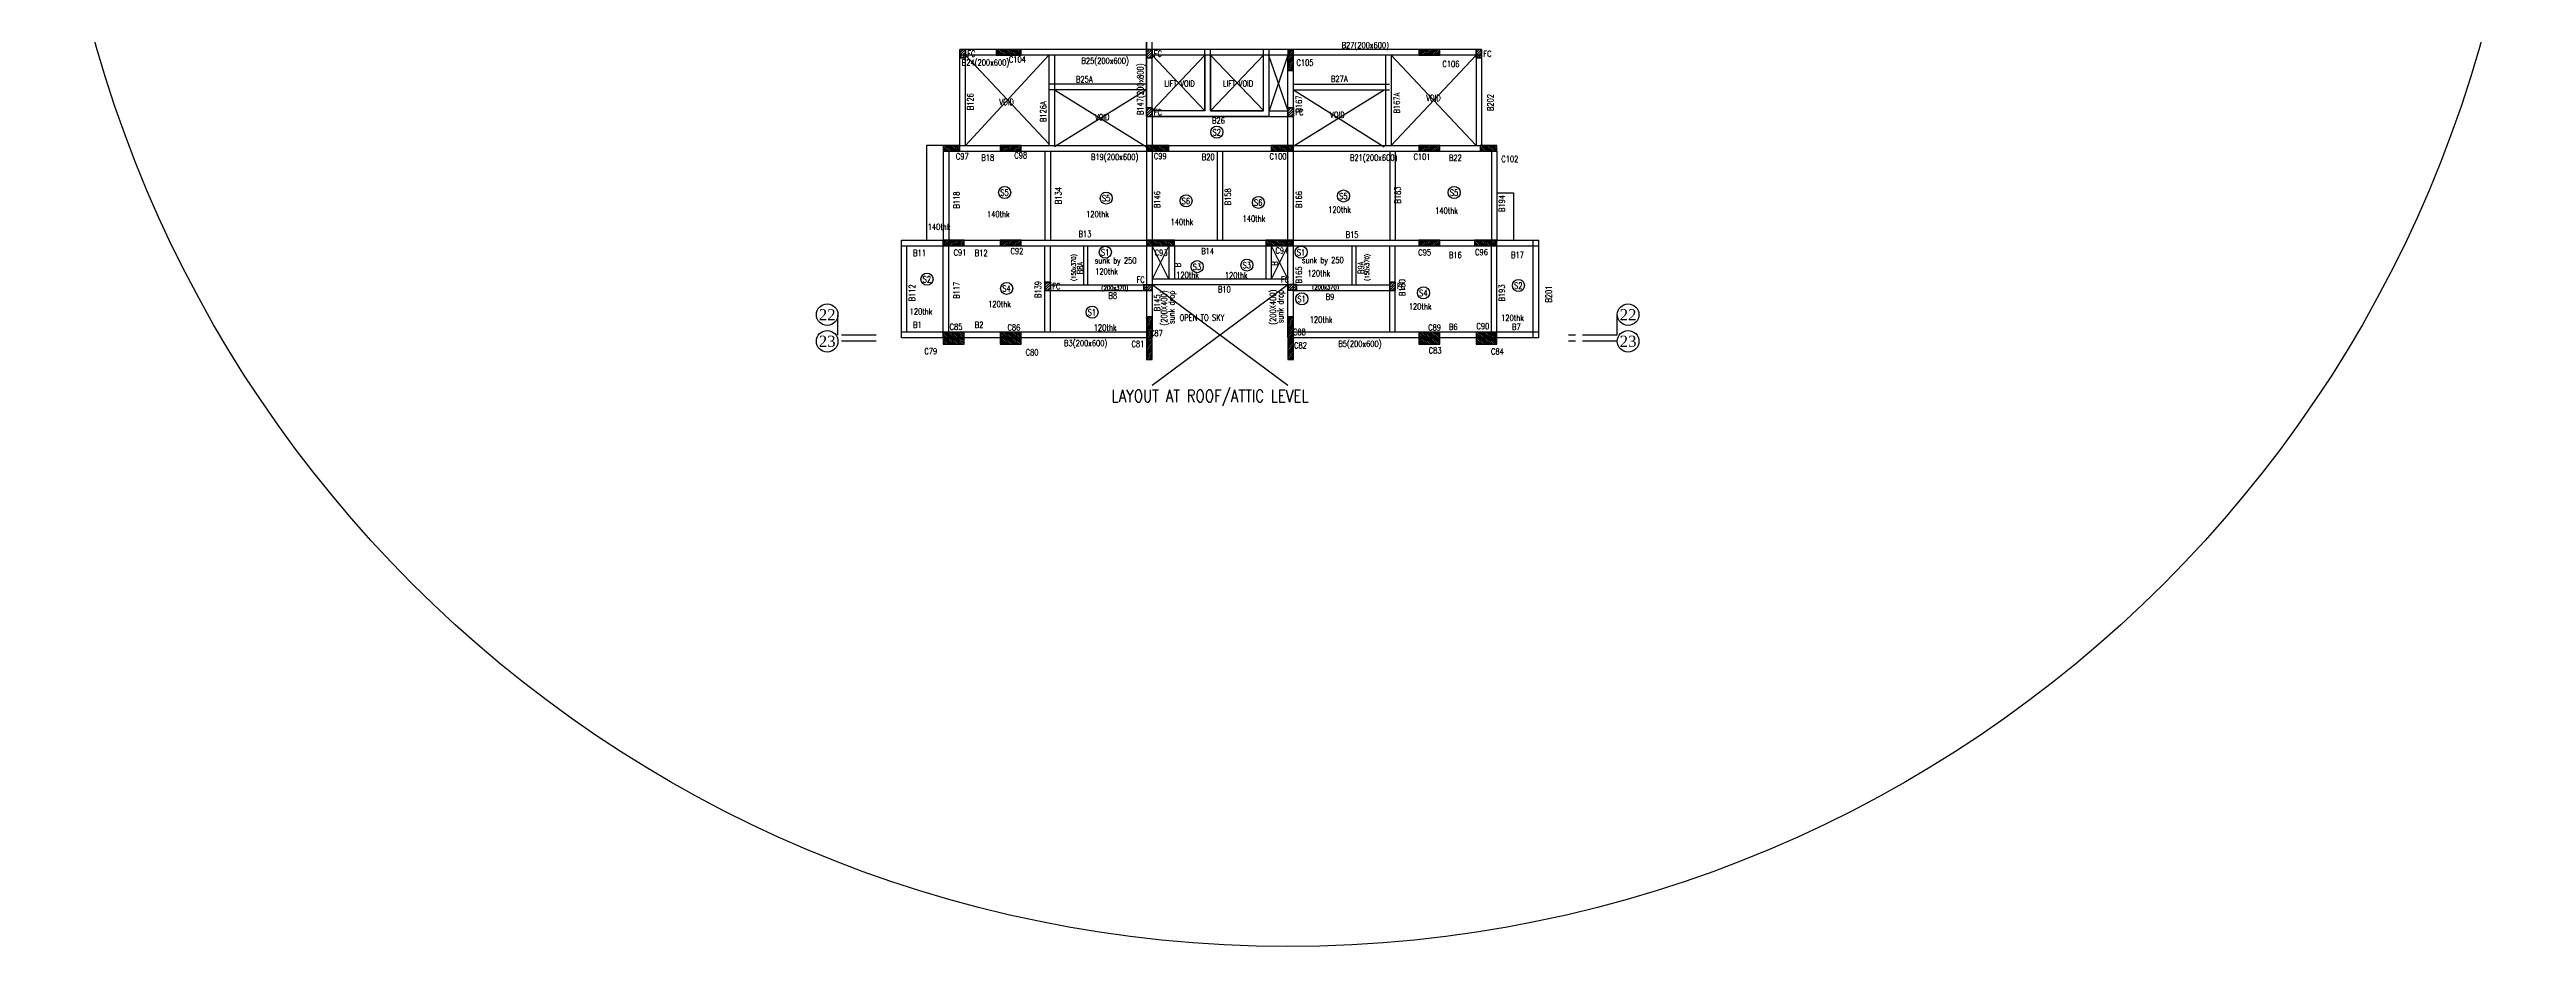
# Model space of a CAD drawing. Extents: x 461 to 37421, y -8279 to -202.
# Drawn here: x 36951.3 to 37040.2, y -8279.3 to -8247.1 of the extents above; entities that cross this region are included whole.
import ezdxf
from ezdxf.enums import TextEntityAlignment as Align

# ---------------------------------------------------------------- set-up
doc = ezdxf.new("R2010")
doc.units = 0
doc.header["$MEASUREMENT"] = 0
doc.linetypes.add('CENTER', pattern=[2, 1.25, -0.25, 0.25, -0.25])
for name, color, linetype in [('CEN', 60, 'CENTER'), ('COLNO', 4, 'Continuous'), ('DIM', 253, 'Continuous'), ('FLAT NOS', 4, 'Continuous'), ('gridtxt', 12, 'Continuous'), ('K-col', 1, 'Continuous'), ('WAL', 5, 'Continuous')]:
    doc.layers.add(name, color=color, linetype=linetype)
doc.layers.add('k-beam', color=6, linetype='Continuous', lineweight=30)
doc.styles.add('RS', font='ROMANS.shx', dxfattribs={"width": 0.85})
doc.styles.add('TR', font='times.ttf')

# ---------------------------------------------------------------- blocks, each defined once
blk = doc.blocks.new('fsdfsdf')
h = blk.add_hatch()
h.set_pattern_fill('ANSI31', color=1, scale=0.5)
h.set_pattern_definition([(45, (-6.70006, -22.699994), (-0.04419417382, 0.04419417382), [])])
h.paths.add_polyline_path([(37094.554, -7970.811), (37094.354, -7970.811), (37094.354, -7971.111), (37094.554, -7971.111)])
h = blk.add_hatch()
h.set_pattern_fill('ANSI31', color=1, scale=0.5)
h.set_pattern_definition([(45, (0, -22.699994), (-0.04419417382, 0.04419417382), [])])
h.paths.add_polyline_path([(37101.254, -7970.811), (37101.054, -7970.811), (37101.054, -7971.111), (37101.254, -7971.111)])
h = blk.add_hatch()
h.set_pattern_fill('ANSI31', color=1, scale=0.5)
h.set_pattern_definition([(45, (11.83, -22.70213), (-0.04419417382, 0.04419417382), [])])
h.paths.add_polyline_path([(37113.084, -7970.813), (37112.884, -7970.813), (37112.884, -7971.113), (37113.084, -7971.113)])
h = blk.add_hatch()
h.set_pattern_fill('ANSI31', color=1, scale=0.5)
h.set_pattern_definition([(45, (0, -24.799994), (-0.04419417382, 0.04419417382), [])])
h.paths.add_polyline_path([(37101.254, -7972.911), (37101.054, -7972.911), (37101.054, -7973.211), (37101.254, -7973.211)])
h = blk.add_hatch()
h.set_pattern_fill('ANSI31', color=1, scale=0.5)
h.set_pattern_definition([(45, (5.08, -24.799994), (-0.04419417382, 0.04419417382), [])])
h.paths.add_polyline_path([(37106.334, -7972.911), (37106.134, -7972.911), (37106.134, -7973.211), (37106.334, -7973.211)])
h = blk.add_hatch()
h.set_pattern_fill('ANSI31', color=1, scale=0.5)
h.set_pattern_definition([(45, (-3.648144, -31.049994), (-0.04419417382, 0.04419417382), [])])
h.paths.add_polyline_path([(37097.606, -7979.161), (37097.406, -7979.161), (37097.406, -7979.461), (37097.606, -7979.461)])
h = blk.add_hatch()
h.set_pattern_fill('ANSI31', color=1, scale=0.5)
h.set_pattern_definition([(45, (-8e-10, -22.6), (-0.04419417382, 0.04419417382), [])])
h.paths.add_polyline_path([(37101.254, -7979.261), (37101.054, -7979.261), (37101.054, -7979.461), (37101.254, -7979.461)])
h.paths.add_polyline_path([(37101.054, -7979.261), (37100.954, -7979.261), (37100.954, -7979.461), (37101.054, -7979.461)])
h = blk.add_hatch()
h.set_pattern_fill('ANSI31', color=1, scale=0.5)
h.set_pattern_definition([(45, (5.181856, -22.592216), (-0.04419417382, 0.04419417382), [])])
h.paths.add_polyline_path([(37106.436, -7979.253), (37106.236, -7979.253), (37106.236, -7979.453), (37106.436, -7979.453)])
h.paths.add_polyline_path([(37106.236, -7979.253), (37106.136, -7979.253), (37106.136, -7979.453), (37106.236, -7979.453)])
h = blk.add_hatch()
h.set_pattern_fill('ANSI31', color=1, scale=0.5)
h.set_pattern_definition([(45, (8.73, -31.049994), (-0.04419417382, 0.04419417382), [])])
h.paths.add_polyline_path([(37109.984, -7979.161), (37109.784, -7979.161), (37109.784, -7979.461), (37109.984, -7979.461)])
at = {"layer": 'K-col'}
h = blk.add_hatch(dxfattribs=at)
h.set_pattern_fill('ANSI31', color=256, scale=0.35, angle=-90, style=0)
h.set_pattern_definition([(315, (-264.380797, 233.426142), (0.030935921677, 0.030935921677), [])])
h.paths.add_polyline_path([(37096.329, -7971.013), (37096.329, -7970.813), (37095.879, -7970.813), (37095.879, -7971.013)])
h.paths.add_polyline_path([(37095.879, -7971.013), (37095.879, -7970.813), (37095.715, -7970.813, -0.067586), (37095.729, -7970.913, -0.067586), (37095.715, -7971.013)])
h.paths.add_polyline_path([(37095.654, -7971.013), (37095.715, -7971.013, 0.067586), (37095.729, -7970.913, 0.067586), (37095.715, -7970.813), (37095.654, -7970.813)])
h.paths.add_polyline_path([(37096.479, -7970.913, -0.067586), (37096.493, -7970.813), (37096.329, -7970.813), (37096.329, -7971.013), (37096.493, -7971.013, -0.067586)])
h.paths.add_polyline_path([(37096.554, -7970.813), (37096.493, -7970.813, 0.067586), (37096.479, -7970.913, 0.067586), (37096.493, -7971.013), (37096.554, -7971.013)])
h = blk.add_hatch(dxfattribs=at)
h.set_pattern_fill('ANSI31', color=256, scale=0.35, angle=-180, style=0)
h.set_pattern_definition([(225, (-260.49301, 231.29198), (0.030935921677, -0.030935921677), [])])
h.paths.add_polyline_path([(37106.334, -7970.813), (37106.134, -7970.813), (37106.134, -7971.563), (37106.334, -7971.563)])
h = blk.add_hatch(dxfattribs=at)
h.set_pattern_fill('ANSI31', color=256, scale=0.35, angle=-180, style=0)
h.set_pattern_definition([(225, (-254.236487, 230.920834), (0.030935921677, -0.030935921677), [])])
h.paths.add_polyline_path([(37111.584, -7971.013), (37111.584, -7970.813), (37110.834, -7970.813), (37110.834, -7971.013)])
h = blk.add_hatch(dxfattribs=at)
h.set_pattern_fill('ANSI31', color=256, scale=0.35, angle=-90, style=0)
h.set_pattern_definition([(315, (45299.979496, 29406.859343), (0.030935921677, 0.030935921677), [])])
h.paths.add_polyline_path([(37094.354, -7974.463), (37094.354, -7974.263), (37093.754, -7974.263), (37093.754, -7974.463)])
h = blk.add_hatch(dxfattribs=at)
h.set_pattern_fill('ANSI31', color=256, scale=0.35, angle=-180, style=0)
h.set_pattern_definition([(225, (-269.266487, 227.470834), (0.030935921677, -0.030935921677), [])])
h.paths.add_polyline_path([(37096.554, -7974.463), (37096.554, -7974.263), (37095.804, -7974.263), (37095.804, -7974.463)])
h = blk.add_hatch(dxfattribs=at)
h.set_pattern_fill('ANSI31', color=256, scale=0.35, angle=-90, style=0)
h.set_pattern_definition([(315, (45307.277792, 29401.09098), (0.030935921677, 0.030935921677), [])])
h.paths.add_polyline_path([(37101.854, -7974.463), (37101.854, -7974.263), (37101.054, -7974.263), (37101.054, -7974.463)])
h = blk.add_hatch(dxfattribs=at)
h.set_pattern_fill('ANSI31', color=256, scale=0.35, angle=-90, style=0)
h.set_pattern_definition([(315, (45311.757792, 29401.09098), (0.030935921677, 0.030935921677), [])])
h.paths.add_polyline_path([(37106.334, -7974.463), (37106.334, -7974.263), (37105.534, -7974.263), (37105.534, -7974.463)])
h = blk.add_hatch(dxfattribs=at)
h.set_pattern_fill('ANSI31', color=256, scale=0.35, angle=-180, style=0)
h.set_pattern_definition([(225, (-254.236487, 227.470834), (0.030935921677, -0.030935921677), [])])
h.paths.add_polyline_path([(37111.584, -7974.463), (37111.584, -7974.263), (37110.834, -7974.263), (37110.834, -7974.463)])
h = blk.add_hatch(dxfattribs=at)
h.set_pattern_fill('ANSI31', color=256, scale=0.35, angle=-90, style=0)
h.set_pattern_definition([(315, (45319.259496, 29406.859343), (0.030935921677, 0.030935921677), [])])
h.paths.add_polyline_path([(37113.634, -7974.463), (37113.634, -7974.263), (37113.034, -7974.263), (37113.034, -7974.463)])
h = blk.add_hatch(dxfattribs=at)
h.set_pattern_fill('ANSI31', color=256, scale=0.35, angle=-180, style=0)
h.set_pattern_definition([(225, (-271.316487, 224.070834), (0.030935921677, -0.030935921677), [])])
h.paths.add_polyline_path([(37094.504, -7977.863), (37094.504, -7977.663), (37093.754, -7977.663), (37093.754, -7977.863)])
h = blk.add_hatch(dxfattribs=at)
h.set_pattern_fill('ANSI31', color=256, scale=0.35, angle=-180, style=0)
h.set_pattern_definition([(225, (-269.266487, 224.070834), (0.030935921677, -0.030935921677), [])])
h.paths.add_polyline_path([(37096.554, -7977.863), (37096.554, -7977.663), (37095.804, -7977.663), (37095.804, -7977.863)])
h = blk.add_hatch(dxfattribs=at)
h.set_pattern_fill('ANSI31', color=256, scale=0.35, angle=-90, style=0)
h.set_pattern_definition([(315, (-269.13262, 223.15556), (0.030935921677, 0.030935921677), [])])
h.paths.add_polyline_path([(37101.054, -7977.663), (37101.054, -7977.863), (37102.054, -7977.863), (37102.054, -7977.663)])
h = blk.add_hatch(dxfattribs=at)
h.set_pattern_fill('ANSI31', color=256, scale=0.35, angle=-90, style=0)
h.set_pattern_definition([(315, (-264.85262, 223.15556), (0.030935921677, 0.030935921677), [])])
h.paths.add_polyline_path([(37105.334, -7977.663), (37105.334, -7977.863), (37106.334, -7977.863), (37106.334, -7977.663)])
h = blk.add_hatch(dxfattribs=at)
h.set_pattern_fill('ANSI31', color=256, scale=0.35, angle=-180, style=0)
h.set_pattern_definition([(225, (-254.236487, 224.070834), (0.030935921677, -0.030935921677), [])])
h.paths.add_polyline_path([(37111.584, -7977.863), (37111.584, -7977.663), (37110.834, -7977.663), (37110.834, -7977.863)])
h = blk.add_hatch(dxfattribs=at)
h.set_pattern_fill('ANSI31', color=256, scale=0.35, angle=-90, style=0)
h.set_pattern_definition([(315, (45319.057792, 29397.69098), (0.030935921677, 0.030935921677), [])])
h.paths.add_polyline_path([(37113.634, -7977.863), (37113.634, -7977.663), (37112.834, -7977.663), (37112.834, -7977.863)])
h = blk.add_hatch(dxfattribs=at)
h.set_pattern_fill('ANSI31', color=256, scale=0.35, angle=-180, style=0)
h.set_pattern_definition([(225, (-265.57301, 221.69105), (0.030935921677, -0.030935921677), [])])
h.paths.add_polyline_path([(37101.254, -7980.428, 0.135792), (37101.054, -7980.428), (37101.054, -7981.15, 0.135792), (37101.254, -7981.15)])
h = blk.add_hatch(dxfattribs=at)
h.set_pattern_fill('ANSI31', color=256, scale=0.35, angle=-180, style=0)
h.set_pattern_definition([(225, (-260.49301, 221.69105), (0.030935921677, -0.030935921677), [])])
h.paths.add_polyline_path([(37106.334, -7980.428, 0.135792), (37106.134, -7980.428), (37106.134, -7981.15, 0.135792), (37106.334, -7981.15)])
h = blk.add_hatch(dxfattribs=at)
h.set_pattern_fill('ANSI31', color=256, scale=0.35, angle=-270, style=0)
h.set_pattern_definition([(135, (45296.60909, 29385.663086), (-0.030935921677, -0.030935921677), [])])
h.paths.add_polyline_path([(37094.49, -7981.164, 0.135792), (37094.49, -7980.964), (37093.768, -7980.964, 0.135792), (37093.768, -7981.164)])
h = blk.add_hatch(dxfattribs=at)
h.set_pattern_fill('ANSI31', color=256, scale=0.35, angle=-270, style=0)
h.set_pattern_definition([(135, (45296.60909, 29385.438086), (-0.030935921677, -0.030935921677), [])])
h.paths.add_polyline_path([(37094.49, -7981.389, 0.135792), (37094.49, -7981.189), (37093.768, -7981.189, 0.135792), (37093.768, -7981.389)])
h = blk.add_hatch(dxfattribs=at)
h.set_pattern_fill('ANSI31', color=256, scale=0.35, angle=-270, style=0)
h.set_pattern_definition([(135, (45298.65909, 29385.663086), (-0.030935921677, -0.030935921677), [])])
h.paths.add_polyline_path([(37096.54, -7981.164, 0.135792), (37096.54, -7980.964), (37095.818, -7980.964, 0.135792), (37095.818, -7981.164)])
h = blk.add_hatch(dxfattribs=at)
h.set_pattern_fill('ANSI31', color=256, scale=0.35, angle=-270, style=0)
h.set_pattern_definition([(135, (45298.65909, 29385.438086), (-0.030935921677, -0.030935921677), [])])
h.paths.add_polyline_path([(37096.54, -7981.389, 0.135792), (37096.54, -7981.189), (37095.818, -7981.189, 0.135792), (37095.818, -7981.389)])
h = blk.add_hatch(dxfattribs=at)
h.set_pattern_fill('ANSI31', color=256, scale=0.35, angle=-180, style=0)
h.set_pattern_definition([(225, (-265.57301, 220.91605), (0.030935921677, -0.030935921677), [])])
h.paths.add_polyline_path([(37101.254, -7981.203, 0.135792), (37101.054, -7981.203), (37101.054, -7981.925, 0.135792), (37101.254, -7981.925)])
h = blk.add_hatch(dxfattribs=at)
h.set_pattern_fill('ANSI31', color=256, scale=0.35, angle=-180, style=0)
h.set_pattern_definition([(225, (-260.49301, 220.91605), (0.030935921677, -0.030935921677), [])])
h.paths.add_polyline_path([(37106.334, -7981.203, 0.135792), (37106.134, -7981.203), (37106.134, -7981.925, 0.135792), (37106.334, -7981.925)])
h = blk.add_hatch(dxfattribs=at)
h.set_pattern_fill('ANSI31', color=256, scale=0.35, angle=-270, style=0)
h.set_pattern_definition([(135, (45313.68909, 29385.663086), (-0.030935921677, -0.030935921677), [])])
h.paths.add_polyline_path([(37111.57, -7981.164, 0.135792), (37111.57, -7980.964), (37110.848, -7980.964, 0.135792), (37110.848, -7981.164)])
h = blk.add_hatch(dxfattribs=at)
h.set_pattern_fill('ANSI31', color=256, scale=0.35, angle=-270, style=0)
h.set_pattern_definition([(135, (45313.68909, 29385.438086), (-0.030935921677, -0.030935921677), [])])
h.paths.add_polyline_path([(37111.57, -7981.389, 0.135792), (37111.57, -7981.189), (37110.848, -7981.189, 0.135792), (37110.848, -7981.389)])
h = blk.add_hatch(dxfattribs=at)
h.set_pattern_fill('ANSI31', color=256, scale=0.35, angle=-270, style=0)
h.set_pattern_definition([(135, (45315.73909, 29385.663086), (-0.030935921677, -0.030935921677), [])])
h.paths.add_polyline_path([(37113.62, -7981.164, 0.135792), (37113.62, -7980.964), (37112.898, -7980.964, 0.135792), (37112.898, -7981.164)])
h = blk.add_hatch(dxfattribs=at)
h.set_pattern_fill('ANSI31', color=256, scale=0.35, angle=-270, style=0)
h.set_pattern_definition([(135, (45315.73909, 29385.438086), (-0.030935921677, -0.030935921677), [])])
h.paths.add_polyline_path([(37113.62, -7981.389, 0.135792), (37113.62, -7981.189), (37112.898, -7981.189, 0.135792), (37112.898, -7981.389)])
for p, q in [((37097.554, -7971.015), (37094.554, -7974.263)), ((37094.556, -7971.015), (37097.556, -7974.21)), ((37112.884, -7971.013), (37109.834, -7974.261)), ((37112.884, -7974.263), (37109.834, -7971.015)), ((37097.754, -7972.263), (37101.054, -7974.311)), ((37101.054, -7972.263), (37097.754, -7974.311)), ((37106.284, -7974.303), (37109.584, -7972.255)), ((37106.336, -7972.255), (37109.584, -7974.303))]:
    blk.add_line(p, q)
at = {"color": 3}
for p, q in [((37097.554, -7971.015), (37097.554, -7974.265)), ((37097.754, -7971.015), (37097.754, -7974.265)), ((37109.632, -7971.013), (37109.632, -7974.263)), ((37109.832, -7971.013), (37109.832, -7974.263)), ((37101.054, -7972.061), (37097.556, -7972.061)), ((37101.054, -7972.261), (37097.556, -7972.261)), ((37106.334, -7972.053), (37109.782, -7972.053)), ((37106.334, -7972.253), (37109.782, -7972.253)), ((37098.804, -7979.261), (37098.804, -7977.861)), ((37098.954, -7979.261), (37098.954, -7977.861)), ((37108.434, -7979.253), (37108.434, -7977.853)), ((37108.584, -7979.253), (37108.584, -7977.853))]:
    blk.add_line(p, q, dxfattribs=at)
at = {"color": 3, "lineweight": 40}
for points in [[(37094.354, -7971.111), (37094.554, -7971.111), (37094.554, -7970.811), (37094.354, -7970.811)], [(37101.054, -7971.111), (37101.254, -7971.111), (37101.254, -7970.811), (37101.054, -7970.811)], [(37112.884, -7971.113), (37113.084, -7971.113), (37113.084, -7970.813), (37112.884, -7970.813)], [(37101.054, -7973.211), (37101.254, -7973.211), (37101.254, -7972.911), (37101.054, -7972.911)], [(37106.134, -7973.211), (37106.334, -7973.211), (37106.334, -7972.911), (37106.134, -7972.911)], [(37097.406, -7979.461), (37097.606, -7979.461), (37097.606, -7979.161), (37097.406, -7979.161)], [(37101.254, -7979.461), (37101.254, -7979.261), (37100.954, -7979.261), (37100.954, -7979.461)], [(37106.436, -7979.453), (37106.436, -7979.253), (37106.136, -7979.253), (37106.136, -7979.453)], [(37109.784, -7979.461), (37109.984, -7979.461), (37109.984, -7979.161), (37109.784, -7979.161)]]:
    blk.add_lwpolyline(points, close=True, dxfattribs=at)
at = {"color": 1, "lineweight": 40}
for points in [[(37094.354, -7971.111), (37094.554, -7971.111), (37094.554, -7970.811), (37094.354, -7970.811)], [(37101.054, -7971.111), (37101.254, -7971.111), (37101.254, -7970.811), (37101.054, -7970.811)], [(37112.884, -7971.113), (37113.084, -7971.113), (37113.084, -7970.813), (37112.884, -7970.813)], [(37101.054, -7973.211), (37101.254, -7973.211), (37101.254, -7972.911), (37101.054, -7972.911)], [(37106.134, -7973.211), (37106.334, -7973.211), (37106.334, -7972.911), (37106.134, -7972.911)], [(37097.406, -7979.461), (37097.606, -7979.461), (37097.606, -7979.161), (37097.406, -7979.161)], [(37101.254, -7979.461), (37101.254, -7979.261), (37100.954, -7979.261), (37100.954, -7979.461)], [(37106.436, -7979.453), (37106.436, -7979.253), (37106.136, -7979.253), (37106.136, -7979.453)], [(37109.784, -7979.461), (37109.984, -7979.461), (37109.984, -7979.161), (37109.784, -7979.161)]]:
    blk.add_lwpolyline(points, close=True, dxfattribs=at)
for centre in [(37103.58, -7973.781), (37095.963, -7975.946), (37099.61, -7976.146), (37102.475, -7976.245), (37105.071, -7976.302), (37108.128, -7976.071), (37112.1, -7975.946), (37099.575, -7978.091), (37106.607, -7978.089), (37102.872, -7978.609), (37104.659, -7978.552), (37093.175, -7979.057), (37096.034, -7979.39), (37106.629, -7979.764), (37110.997, -7979.55), (37114.406, -7979.286), (37099.101, -7980.242)]:
    blk.add_circle(centre, 0.217)
at = {"layer": 'CEN'}
for p, q in [((37089.978, -7981.064), (37089.978, -7980.35)), ((37117.955, -7981.064), (37117.955, -7980.35)), ((37091.355, -7981.064), (37089.978, -7981.064)), ((37091.355, -7981.289), (37089.978, -7981.289)), ((37117.955, -7981.064), (37116.033, -7981.064)), ((37117.955, -7981.289), (37116.033, -7981.289))]:
    blk.add_line(p, q, dxfattribs=at)
at = {"layer": 'gridtxt'}
for centre in [(37089.591, -7980.332), (37118.343, -7980.332), (37089.591, -7981.289), (37118.343, -7981.289)]:
    blk.add_circle(centre, 0.388, dxfattribs=at)
at = {"layer": 'k-beam'}
for p, q in [((37101.054, -7968.713), (37101.054, -7973.211)), ((37101.254, -7973.011), (37101.254, -7968.713)), ((37094.354, -7974.261), (37094.354, -7970.811)), ((37101.054, -7970.813), (37094.354, -7970.813)), ((37101.054, -7971.013), (37094.354, -7971.013)), ((37094.554, -7974.261), (37094.554, -7971.002)), ((37101.254, -7970.811), (37101.254, -7971.011)), ((37105.454, -7971.011), (37101.254, -7971.011)), ((37101.254, -7971.011), (37103.154, -7973.011)), ((37103.154, -7971.011), (37101.254, -7973.011)), ((37103.154, -7971.011), (37103.154, -7973.011)), ((37103.354, -7971.011), (37105.254, -7973.002)), ((37105.254, -7971.011), (37103.354, -7973.011)), ((37103.354, -7971.011), (37103.354, -7973.011)), ((37105.254, -7973.011), (37105.254, -7971.011)), ((37113.084, -7970.813), (37105.434, -7970.813)), ((37113.084, -7971.013), (37105.434, -7971.013)), ((37105.434, -7971.013), (37106.134, -7973.011)), ((37105.454, -7973.211), (37105.457, -7971.011)), ((37106.134, -7971.013), (37105.454, -7973.011)), ((37106.134, -7981.158), (37106.134, -7971.011)), ((37106.334, -7981.153), (37106.334, -7971.011)), ((37112.884, -7971.011), (37112.884, -7974.261)), ((37113.084, -7970.813), (37113.084, -7974.261)), ((37101.054, -7973.011), (37101.054, -7981.153)), ((37101.254, -7973.011), (37101.254, -7981.153)), ((37103.154, -7973.011), (37101.254, -7973.011)), ((37101.254, -7973.211), (37105.454, -7973.211)), ((37103.354, -7973.011), (37105.254, -7973.011)), ((37105.454, -7973.011), (37106.134, -7973.011)), ((37105.454, -7973.211), (37106.134, -7973.211)), ((37093.754, -7974.263), (37093.154, -7974.263)), ((37093.154, -7974.263), (37093.154, -7977.661)), ((37093.754, -7974.263), (37101.054, -7974.263)), ((37101.054, -7974.263), (37113.634, -7974.263)), ((37093.754, -7974.461), (37093.754, -7977.661)), ((37093.754, -7974.463), (37113.634, -7974.463)), ((37093.954, -7974.461), (37093.954, -7977.661)), ((37097.404, -7974.461), (37097.404, -7977.661)), ((37097.604, -7974.461), (37097.604, -7977.661)), ((37103.594, -7974.461), (37103.594, -7977.661)), ((37103.794, -7977.66), (37103.794, -7974.461)), ((37109.784, -7974.461), (37109.784, -7977.661)), ((37109.984, -7974.461), (37109.984, -7977.661)), ((37113.434, -7974.461), (37113.434, -7977.661)), ((37113.634, -7974.461), (37113.634, -7977.661)), ((37113.634, -7975.961), (37114.234, -7975.961)), ((37114.234, -7975.961), (37114.234, -7977.661)), ((37092.254, -7981.164), (37092.254, -7977.661)), ((37092.254, -7977.663), (37115.134, -7977.663)), ((37092.254, -7977.863), (37115.134, -7977.863)), ((37092.454, -7980.964), (37092.454, -7977.863)), ((37093.754, -7981.158), (37093.754, -7977.661)), ((37093.954, -7981.158), (37093.954, -7977.661)), ((37101.854, -7979.061), (37101.254, -7977.861)), ((37101.854, -7977.861), (37101.254, -7979.061)), ((37101.854, -7977.861), (37101.854, -7979.061)), ((37102.054, -7977.861), (37102.054, -7979.061)), ((37105.334, -7977.861), (37105.334, -7979.061)), ((37105.534, -7977.861), (37105.534, -7979.061)), ((37105.534, -7977.861), (37106.134, -7979.061)), ((37106.134, -7977.861), (37105.534, -7979.061)), ((37113.434, -7981.158), (37113.434, -7977.661)), ((37113.634, -7981.158), (37113.634, -7977.661)), ((37114.934, -7981.164), (37114.934, -7977.661)), ((37115.134, -7981.164), (37115.134, -7977.661)), ((37097.606, -7979.261), (37101.054, -7979.261)), ((37097.606, -7979.461), (37101.054, -7979.461)), ((37106.134, -7979.061), (37101.254, -7979.061)), ((37106.134, -7979.261), (37101.254, -7979.261)), ((37106.134, -7979.261), (37101.254, -7982.881)), ((37106.134, -7982.881), (37101.254, -7979.261)), ((37106.334, -7979.261), (37109.784, -7979.261)), ((37106.334, -7979.461), (37109.784, -7979.461)), ((37101.054, -7980.964), (37092.254, -7980.964)), ((37101.054, -7981.164), (37092.254, -7981.164)), ((37115.134, -7980.964), (37106.134, -7980.964)), ((37115.134, -7981.164), (37106.134, -7981.164))]:
    blk.add_line(p, q, dxfattribs=at)
at = {"layer": 'k-beam', "color": 3}
for p, q in [((37097.406, -7980.964), (37097.406, -7977.863)), ((37097.606, -7980.964), (37097.606, -7977.863)), ((37109.784, -7980.964), (37109.784, -7977.863)), ((37109.984, -7980.964), (37109.984, -7977.863))]:
    blk.add_line(p, q, dxfattribs=at)
at = {"layer": 'K-col'}
for points in [[(37095.654, -7970.813), (37095.654, -7971.013), (37096.554, -7971.013), (37096.554, -7970.813)], [(37106.134, -7971.563), (37106.334, -7971.563), (37106.334, -7970.813), (37106.134, -7970.813)], [(37110.834, -7970.813), (37110.834, -7971.013), (37111.584, -7971.013), (37111.584, -7970.813)], [(37093.754, -7974.263), (37093.754, -7974.463), (37094.354, -7974.463), (37094.354, -7974.263)], [(37095.804, -7974.263), (37095.804, -7974.463), (37096.554, -7974.463), (37096.554, -7974.263)], [(37101.054, -7974.263), (37101.054, -7974.463), (37101.854, -7974.463), (37101.854, -7974.263)], [(37105.534, -7974.263), (37105.534, -7974.463), (37106.334, -7974.463), (37106.334, -7974.263)], [(37110.834, -7974.263), (37110.834, -7974.463), (37111.584, -7974.463), (37111.584, -7974.263)], [(37113.034, -7974.263), (37113.034, -7974.463), (37113.634, -7974.463), (37113.634, -7974.263)], [(37093.754, -7977.663), (37093.754, -7977.863), (37094.504, -7977.863), (37094.504, -7977.663)], [(37095.804, -7977.663), (37095.804, -7977.863), (37096.554, -7977.863), (37096.554, -7977.663)], [(37101.054, -7977.663), (37101.054, -7977.863), (37102.054, -7977.863), (37102.054, -7977.663)], [(37105.334, -7977.663), (37105.334, -7977.863), (37106.334, -7977.863), (37106.334, -7977.663)], [(37110.834, -7977.663), (37110.834, -7977.863), (37111.584, -7977.863), (37111.584, -7977.663)], [(37112.834, -7977.663), (37112.834, -7977.863), (37113.634, -7977.863), (37113.634, -7977.663)], [(37101.054, -7981.164), (37101.254, -7981.164), (37101.254, -7980.414), (37101.054, -7980.414)], [(37106.134, -7981.164), (37106.334, -7981.164), (37106.334, -7980.414), (37106.134, -7980.414)], [(37093.754, -7980.964), (37093.754, -7981.164), (37094.504, -7981.164), (37094.504, -7980.964)], [(37093.754, -7981.189), (37093.754, -7981.389), (37094.504, -7981.389), (37094.504, -7981.189)], [(37095.804, -7980.964), (37095.804, -7981.164), (37096.554, -7981.164), (37096.554, -7980.964)], [(37095.804, -7981.189), (37095.804, -7981.389), (37096.554, -7981.389), (37096.554, -7981.189)], [(37101.054, -7981.939), (37101.254, -7981.939), (37101.254, -7981.189), (37101.054, -7981.189)], [(37106.134, -7981.939), (37106.334, -7981.939), (37106.334, -7981.189), (37106.134, -7981.189)], [(37110.834, -7980.964), (37110.834, -7981.164), (37111.584, -7981.164), (37111.584, -7980.964)], [(37110.834, -7981.189), (37110.834, -7981.389), (37111.584, -7981.389), (37111.584, -7981.189)], [(37112.884, -7980.964), (37112.884, -7981.164), (37113.634, -7981.164), (37113.634, -7980.964)], [(37112.884, -7981.189), (37112.884, -7981.389), (37113.634, -7981.389), (37113.634, -7981.189)]]:
    blk.add_lwpolyline(points, close=True, dxfattribs=at)
at = {"layer": 'WAL'}
for p, q in [((37101.054, -7973.213), (37101.054, -7968.713)), ((37101.254, -7973.013), (37101.254, -7968.713)), ((37105.454, -7970.813), (37101.254, -7970.813)), ((37105.454, -7971.013), (37101.254, -7971.013)), ((37103.154, -7973.013), (37103.154, -7970.813)), ((37103.354, -7973.013), (37103.354, -7970.813)), ((37105.254, -7973.013), (37105.254, -7970.813)), ((37105.454, -7973.213), (37105.454, -7970.813)), ((37103.154, -7973.013), (37101.254, -7973.013)), ((37105.454, -7973.213), (37101.254, -7973.213)), ((37105.254, -7973.013), (37103.354, -7973.013))]:
    blk.add_line(p, q, dxfattribs=at)
at = {"layer": 'COLNO', "color": 3, "lineweight": -3, "style": 'RS', "width": 0.8}
for s, height, rotation, p in [('B27(200x600)', 0.22, 359.9918, (37108.057, -7970.764)), ('B24(200x600)', 0.22, 359.9918, (37094.424, -7971.388)), ('B25(200x600)', 0.22, 359.9918, (37098.719, -7971.325)), ('B147(200x800)', 0.22, 89.9918, (37100.941, -7973.166)), ('B126', 0.22, 89.9918, (37094.84, -7972.99)), ('B25A', 0.22, 359.9918, (37098.523, -7971.991)), ('B167', 0.22, 89.9918, (37106.633, -7973.074)), ('B27A', 0.22, 359.9918, (37107.68, -7971.973)), ('B167A', 0.22, 89.9918, (37110.149, -7973.107)), ('VOID', 0.22, 359.9918, (37111.093, -7972.662)), ('B202', 0.22, 89.9918, (37113.51, -7973.021)), ('VOID', 0.22, 359.9918, (37095.775, -7972.805)), ('B126A', 0.22, 89.9918, (37097.457, -7973.418)), ('VOID', 0.22, 359.9918, (37099.203, -7973.349)), ('B26', 0.22, 359.9918, (37103.408, -7973.47)), ('VOID', 0.22, 359.9918, (37107.645, -7973.267)), ('B18', 0.22, 359.9918, (37095.127, -7974.805)), ('B19(200x600)', 0.22, 359.9918, (37099.06, -7974.778)), ('B20', 0.22, 359.9918, (37103.04, -7974.781)), ('B21(200x600)', 0.22, 359.9918, (37108.359, -7974.805)), ('B22', 0.22, 359.9918, (37111.911, -7974.809)), ('B118', 0.22, 89.9918, (37094.343, -7976.521)), ('B134', 0.22, 89.9918, (37098.001, -7976.365)), ('B146', 0.22, 89.9918, (37101.546, -7976.508)), ('B158', 0.22, 89.9918, (37104.086, -7976.407)), ('B166', 0.22, 89.9918, (37106.633, -7976.505)), ('B183', 0.22, 89.9918, (37110.182, -7976.342)), ('B194', 0.22, 89.9918, (37113.92, -7976.645)), ('140thk', 0.22, 359.9918, (37095.328, -7976.832)), ('120thk', 0.22, 359.9918, (37098.886, -7976.832)), ('140thk', 0.22, 359.9918, (37101.918, -7977.114)), ('140thk', 0.22, 359.9918, (37104.505, -7976.993)), ('120thk', 0.22, 359.9918, (37107.577, -7976.67)), ('140thk', 0.22, 359.9918, (37111.417, -7976.71)), ('140thk', 0.22, 359.9918, (37093.2, -7977.29)), ('B13', 0.22, 359.9918, (37098.615, -7977.545)), ('B15', 0.22, 359.9918, (37108.204, -7977.571)), ('B11', 0.22, 359.9918, (37092.677, -7978.229)), ('B12', 0.22, 359.9918, (37094.891, -7978.229)), ('(150x370)', 0.154, 89.9918, (37098.517, -7979.128)), ('B8A', 0.22, 89.9918, (37098.781, -7978.883)), ('sunk by 250', 0.22, 359.9918, (37099.195, -7978.499)), ('120thk', 0.22, 359.9918, (37099.213, -7978.893)), ('B', 0.22, 89.9918, (37102.283, -7978.63)), ('B14', 0.22, 359.9918, (37103.019, -7978.163)), ('B', 0.22, 89.9918, (37105.766, -7978.575)), ('B165', 0.22, 89.9918, (37106.633, -7979.213)), ('sunk by 250', 0.22, 359.9918, (37106.635, -7978.483)), ('120thk', 0.22, 359.9918, (37106.834, -7978.958)), ('B9A', 0.22, 89.9918, (37108.863, -7978.869)), ('(150x370)', 0.154, 89.9918, (37109.047, -7979.118)), ('B16', 0.22, 359.9918, (37111.911, -7978.301)), ('B17', 0.22, 359.9918, (37114.143, -7978.301)), ('B112', 0.22, 89.9918, (37092.746, -7979.857)), ('B117', 0.22, 89.9918, (37094.343, -7979.764)), ('B139', 0.22, 89.9918, (37097.268, -7979.736)), ('(200x370)', 0.154, 359.9918, (37099.433, -7979.447)), ('B8', 0.22, 359.9918, (37099.689, -7979.76)), ('B145', 0.22, 89.9918, (37101.546, -7980.216)), ('(200X400)', 0.22, 89.9918, (37101.795, -7980.725)), ('sunk drop', 0.22, 89.9918, (37102.061, -7980.663)), ('120thk', 0.22, 359.9918, (37102.123, -7979.019)), ('B10', 0.22, 359.9918, (37103.618, -7979.531)), ('120thk', 0.22, 359.9918, (37103.866, -7979.028)), ('(200X400)', 0.22, 89.9918, (37105.703, -7980.698)), ('sunk drop', 0.22, 89.9918, (37105.969, -7980.636)), ('(200x370)', 0.154, 359.9918, (37106.997, -7979.428)), ('B9', 0.22, 359.9918, (37107.489, -7979.801)), ('B180', 0.22, 89.9918, (37110.344, -7979.668)), ('B193', 0.22, 89.9918, (37113.92, -7979.86)), ('B201', 0.22, 89.9918, (37115.6, -7979.898)), ('120thk', 0.22, 359.9918, (37092.552, -7980.328)), ('120thk', 0.22, 359.9918, (37095.369, -7980.062)), ('120thk', 0.22, 359.9918, (37106.914, -7980.624)), ('120thk', 0.22, 359.9918, (37110.469, -7980.148)), ('120thk', 0.22, 359.9918, (37113.784, -7980.557)), ('B1', 0.22, 359.9918, (37092.677, -7980.808)), ('B2', 0.22, 359.9918, (37094.891, -7980.808)), ('B3(200x600)', 0.22, 359.9918, (37098.096, -7981.464)), ('120thk', 0.22, 359.9918, (37099.16, -7980.91)), ('B5(200x600)', 0.22, 359.9918, (37107.941, -7981.489)), ('B6', 0.22, 359.9918, (37111.911, -7980.88)), ('B7', 0.22, 359.9918, (37114.178, -7980.88))]:
    blk.add_text(s, height=height, rotation=rotation, dxfattribs=at).set_placement(p)
at = {"layer": 'COLNO', "color": 1, "lineweight": -3, "style": 'RS', "width": 0.8}
for s, p in [('FC', (37094.617, -7971.072)), ('FC', (37101.317, -7971.072)), ('FC', (37113.147, -7971.074)), ('FC', (37101.317, -7973.172)), ('FC', (37106.397, -7973.172)), ('S2', (37103.423, -7973.897)), ('S5', (37095.807, -7976.061)), ('S5', (37099.454, -7976.261)), ('S5', (37107.971, -7976.186)), ('S5', (37111.943, -7976.061)), ('S6', (37102.318, -7976.36)), ('S6', (37104.914, -7976.417)), ('S1', (37099.418, -7978.206)), ('S3', (37102.715, -7978.725)), ('S3', (37104.502, -7978.667)), ('S1', (37106.45, -7978.204)), ('S2', (37093.018, -7979.172)), ('S4', (37095.878, -7979.505)), ('FC', (37097.669, -7979.422)), ('FC', (37100.696, -7979.188)), ('FC', (37105.878, -7979.18)), ('FC', (37110.047, -7979.422)), ('S4', (37110.84, -7979.665)), ('S2', (37114.25, -7979.401)), ('S1', (37098.944, -7980.357)), ('S1', (37106.472, -7979.879))]:
    blk.add_text(s, height=0.22, rotation=359.9918, dxfattribs=at).set_placement(p)
at = {"layer": 'COLNO', "lineweight": -3, "style": 'RS', "width": 0.8}
for s, height, p in [('C104', 0.22, (37096.113, -7971.279)), ('C105', 0.22, (37106.438, -7971.393)), ('C106', 0.22, (37111.676, -7971.438)), ('LIFT VOID', 0.22, (37101.699, -7972.143)), ('LIFT VOID', 0.22, (37103.799, -7972.143)), ('C97', 0.22, (37094.209, -7974.757)), ('C98', 0.22, (37096.31, -7974.723)), ('C99', 0.22, (37101.318, -7974.749)), ('C100', 0.22, (37105.47, -7974.759)), ('C101', 0.22, (37110.64, -7974.771)), ('C102', 0.22, (37113.791, -7974.852)), ('C91', 0.22, (37094.129, -7978.212)), ('C92', 0.22, (37096.173, -7978.161)), ('C93', 0.22, (37101.35, -7978.219)), ('C94', 0.22, (37105.683, -7978.14)), ('C95', 0.22, (37110.81, -7978.208)), ('C96', 0.22, (37112.849, -7978.197)), ('OPEN TO SKY', 0.22, (37102.244, -7980.551)), ('C85', 0.22, (37093.986, -7980.879)), ('C86', 0.22, (37096.065, -7980.902)), ('C81', 0.22, (37100.517, -7981.496)), ('C87', 0.22, (37101.177, -7981.107)), ('C88', 0.22, (37106.314, -7981.065)), ('C82', 0.22, (37106.351, -7981.548)), ('C89', 0.22, (37111.167, -7980.904)), ('C90', 0.22, (37112.9, -7980.856)), ('C79', 0.22, (37093.081, -7981.755)), ('C80', 0.22, (37096.715, -7981.797)), ('C83', 0.22, (37111.186, -7981.728)), ('C84', 0.22, (37113.421, -7981.766)), ('LAYOUT AT ROOF/ATTIC LEVEL', 0.44, (37099.797, -7983.471))]:
    blk.add_text(s, height=height, rotation=359.9918, dxfattribs=at).set_placement(p)
at = {"layer": 'gridtxt', "style": 'TR'}
for s, p in [('22', (37089.591, -7980.332)), ('22', (37118.343, -7980.332)), ('23', (37089.591, -7981.289)), ('23', (37118.343, -7981.289))]:
    blk.add_text(s, height=0.4, dxfattribs=at).set_placement(p, align=Align.MIDDLE)

msp = doc.modelspace()

# ---------------------------------------------------------------- linework, layer by layer
at = {"layer": 'FLAT NOS', "lineweight": 30}
msp.add_circle((36995.726, -8234.837, 0), 44.46, dxfattribs=at)

# ---------------------------------------------------------------- block references
at = {"layer": 'DIM'}
msp.add_blockref('fsdfsdf', (-110.408, -276.275, 0), dxfattribs=at)

doc.saveas('drawing.dxf')
